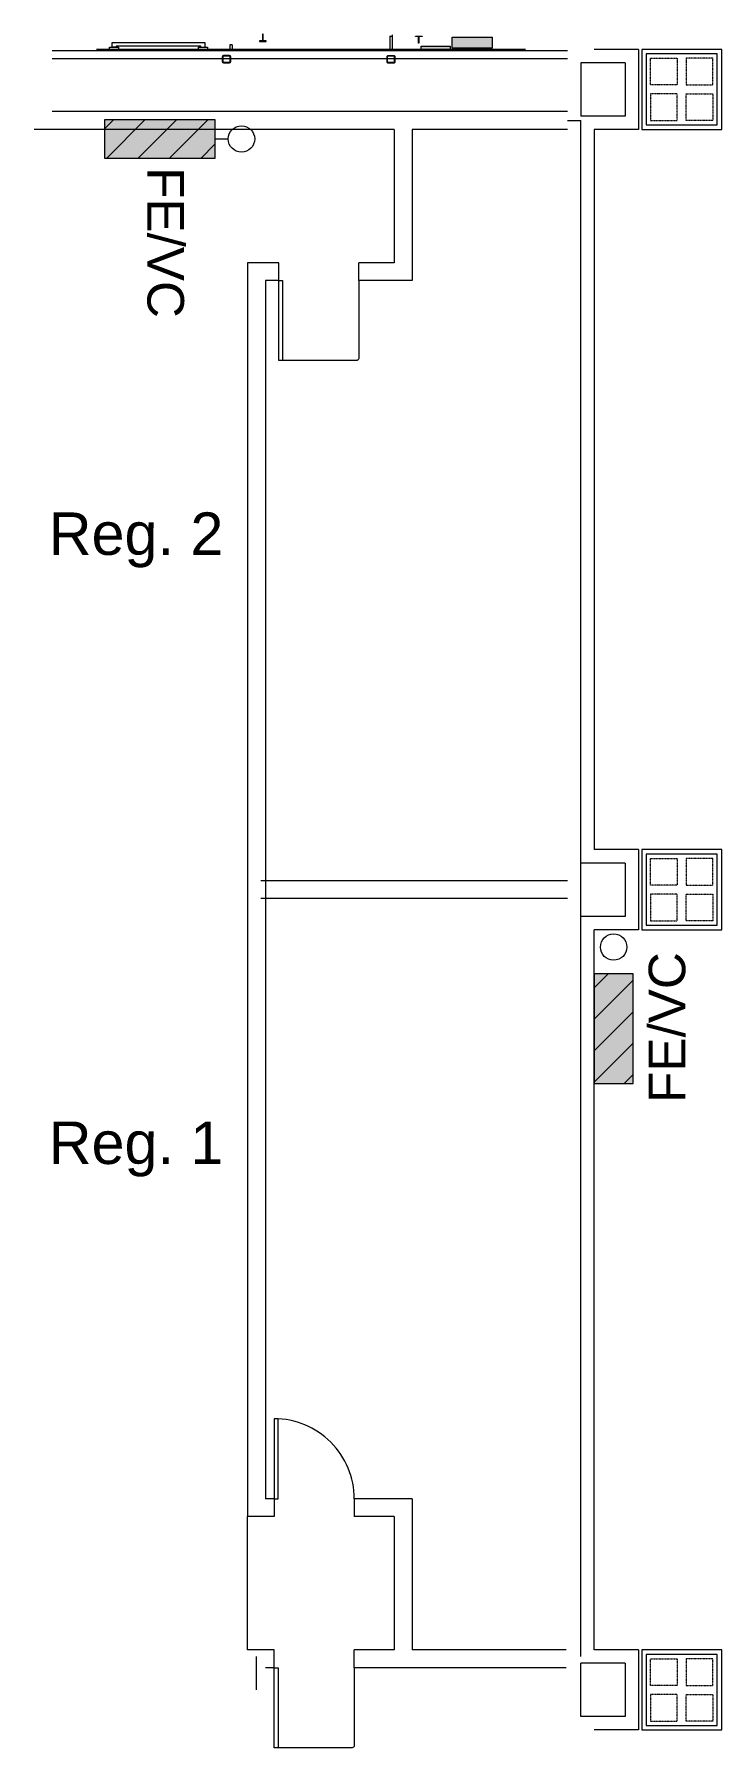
# Model space of a CAD drawing. Header units: inches. Extents: x -169 to 140, y -400 to 371.
import ezdxf

# ---------------------------------------------------------------- set-up
doc = ezdxf.new("R2010")
doc.units = ezdxf.units.IN
doc.header["$LTSCALE"] = 19.2
doc.header["$MEASUREMENT"] = 0
doc.linetypes.add('Dash Style-11', pattern=[0.009766, 0.005875, -0.003891])
doc.layers.get('0').update_dxf_attribs({"lineweight": 15})
for name, color, linetype, lineweight in [('A-DOOR', 2, 'Continuous', 15), ('A-EQPM', 5, 'Continuous', 15), ('A-FLOR-OVHD', 5, 'Continuous', 15), ('A-FLOR-SPCL', 5, 'Continuous', 15), ('A-FLOR-TPTN', 8, 'Continuous', 15), ('A-WALL-FI1H', 25, 'Continuous', 15), ('A-WALL-FI2H', 25, 'Continuous', 15), ('A-WALL-FNSH', 251, 'Continuous', 15), ('A-WALL-FULL', 7, 'Continuous', 15), ('A-WALL-FULL-ACC', 6, 'Continuous', 15), ('A-WALL-FULL-CMU', 4, 'Continuous', 15), ('None', 7, 'Continuous', 5)]:
    doc.layers.add(name, color=color, linetype=linetype, lineweight=lineweight)
doc.styles.add('Arial', font='Arial')

# ---------------------------------------------------------------- blocks, each defined once
blk = doc.blocks.new('Group-1')
at = {"color": 7, "linetype": 'Continuous', "lineweight": 15}
blk.add_lwpolyline([(-25.39, -287.875, 0.4142136), (-61.39, -251.875), (-61.39, -287.875), (-59.64, -287.875), (-59.64, -251.875)], format="xyb", dxfattribs=at)
blk = doc.blocks.new('Group-2-1')
at = {"color": 7, "linetype": 'Continuous', "lineweight": 15}
blk.add_lwpolyline([(-23.39, 260.125), (-23.39, 225.125, -0.4142136), (-24.39, 224.125), (-59.39, 224.125), (-59.39, 260.125), (-57.64, 260.125), (-57.64, 224.125)], format="xyb", dxfattribs=at)
blk = doc.blocks.new('HOOK')
at = {"layer": 'A-FLOR-SPCL', "color": 5, "linetype": 'Continuous', "lineweight": 15}
blk.add_lwpolyline([(1.5, 0), (-1.5, 0), (-1.5, -0.25), (-0.1, -0.25), (-0.1, -3.25), (0.15, -3.25), (0.15, -0.25), (1.25, -0.25), (1.5, -0.25), (1.5, 0)], dxfattribs=at)
blk = doc.blocks.new('GBAR')
at = {"layer": 'A-FLOR-SPCL', "color": 5, "linetype": 'Continuous', "lineweight": 15}
for p, q in [((1, 51.01), (1, 53.01)), ((3, 53.01), (1, 53.01)), ((1.5, 51.01), (1, 51.01)), ((1.5, 13.01), (1.5, 51.01)), ((3, 11.01), (3, 53.01)), ((1, 13.01), (1.5, 13.01)), ((1, 11.01), (3, 11.01))]:
    blk.add_line(p, q, dxfattribs=at)
for points in [[(1, 54.01), (1, 50.01), (0, 50.01), (0, 54.01)], [(1, 14.01), (1, 10.01), (0, 10.01), (0, 14.01)]]:
    blk.add_lwpolyline(points, close=True, dxfattribs=at)
blk = doc.blocks.new('TOILETPAPER')
at = {"layer": 'A-FLOR-SPCL', "color": 5, "linetype": 'Continuous', "lineweight": 15}
for p, q in [((-9, 0), (-9, -5)), ((9, 0), (-9, 0)), ((9, -5), (9, 0)), ((-9, -5), (9, -5))]:
    blk.add_line(p, q, dxfattribs=at)
at = {"layer": 'A-FLOR-SPCL', "color": 5, "linetype": 'Continuous', "lineweight": 5}
blk.add_solid([(9, 0), (9, -5), (-9, 0), (-9, -5)], dxfattribs=at)
blk = doc.blocks.new('FLOORBOX')
at = {"color": 7, "linetype": 'Continuous', "lineweight": 15}
for points in [[(-18, -18), (18, -18), (18, 18), (-18, 18)], [(-16, -16), (16, -16), (16, 16), (-16, 16)]]:
    blk.add_lwpolyline(points, close=True, dxfattribs=at)
at = {"color": 7, "linetype": 'Dash Style-11', "lineweight": 15}
for points in [[(-14, 2), (-2, 2), (-2, 14), (-14, 14)], [(14, 2), (2, 2), (2, 14), (14, 14)], [(-14, -2), (-2, -2), (-2, -14), (-14, -14)], [(14, -2), (2, -2), (2, -14), (14, -14)]]:
    blk.add_lwpolyline(points, close=True, dxfattribs=at)
blk = doc.blocks.new('Group-3-1')
at = {"color": 7, "linetype": 'Continuous', "lineweight": 15}
blk.add_lwpolyline([(-25.39, -363.875), (-25.39, -398.875, -0.4142136), (-26.39, -399.875), (-61.39, -399.875), (-61.39, -363.875), (-59.64, -363.875), (-59.64, -399.875)], format="xyb", dxfattribs=at)
blk = doc.blocks.new('FEVC-0')
at = {"color": 5, "linetype": 'Continuous', "lineweight": 15}
for p, q in [((-24.71, -6.35), (-18.37, 0)), ((-21.73, -17.5), (-4.23, 0)), ((-7.59, -17.5), (9.92, 0)), ((6.56, -17.5), (24.06, 0)), ((20.7, -17.5), (24.71, -13.49))]:
    blk.add_line(p, q, dxfattribs=at)
at = {"color": 3, "linetype": 'Continuous', "lineweight": 15}
blk.add_lwpolyline([(-24.71, 0), (24.71, 0), (24.71, -17.5), (-24.71, -17.5)], close=True, dxfattribs=at)
blk = doc.blocks.new('Group-4-1')
at = {"color": 7, "linetype": 'Continuous', "lineweight": 15}
blk.add_circle((91.36, -39.675), 5.95, dxfattribs=at)
blk = doc.blocks.new('Group-5-1')
at = {"color": 7, "linetype": 'Continuous', "lineweight": 15}
blk.add_circle((-76.14, 323.835), 5.95, dxfattribs=at)

msp = doc.modelspace()

# ---------------------------------------------------------------- hatches: boundary and pattern name
at = {"layer": 'A-FLOR-SPCL', "linetype": 'Continuous', "lineweight": 0}
msp.add_hatch(color=5, dxfattribs=at).paths.add_polyline_path([(4.77, 364.125), (4.77, 365.625), (17.77, 365.625), (17.77, 364.125)])

# ---------------------------------------------------------------- linework, layer by layer
at = {"color": 1, "linetype": 'Continuous', "lineweight": 15}
msp.add_line((-88.14, 323.835), (-82.14, 323.835), dxfattribs=at)
at = {"color": 1, "linetype": 'Continuous', "lineweight": 5}
for points in [[(-137.57, 315.085), (-88.14, 315.085), (-137.57, 332.585), (-88.14, 332.585)], [(82.61, -101.105), (100.11, -101.105), (82.61, -51.675), (100.11, -51.675)]]:
    msp.add_solid(points, dxfattribs=at)
at = {"layer": 'A-FLOR-OVHD', "color": 7, "linetype": 'Continuous', "lineweight": 15}
msp.add_line((-73.39, -355.875), (-73.39, -295.875), dxfattribs=at)
for points in [[(-81.12, 358.485, -0.4142136), (-81.62, 357.985), (-84.12, 357.985, -0.4142136), (-84.62, 358.485), (-84.62, 360.985, -0.4142136), (-84.12, 361.485), (-81.62, 361.485, -0.4142136), (-81.12, 360.985)], [(-81.37, 358.485, -0.4142136), (-81.62, 358.235), (-84.12, 358.235, -0.4142136), (-84.37, 358.485), (-84.37, 360.985, -0.4142136), (-84.12, 361.235), (-81.62, 361.235, -0.4142136), (-81.37, 360.985)], [(-7.12, 358.445, -0.4142136), (-7.62, 357.945), (-10.12, 357.945, -0.4142136), (-10.62, 358.445), (-10.62, 360.945, -0.4142136), (-10.12, 361.445), (-7.62, 361.445, -0.4142136), (-7.12, 360.945)], [(-7.37, 358.445, -0.4142136), (-7.62, 358.195), (-10.12, 358.195, -0.4142136), (-10.37, 358.445), (-10.37, 360.945, -0.4142136), (-10.12, 361.195), (-7.62, 361.195, -0.4142136), (-7.37, 360.945)]]:
    msp.add_lwpolyline(points, format="xyb", close=True, dxfattribs=at)
at = {"layer": 'A-FLOR-SPCL', "color": 7, "linetype": 'Continuous', "lineweight": 5}
msp.add_lwpolyline([(4.77, 364.125), (4.77, 365.625), (17.77, 365.625), (17.77, 364.125)], close=True, dxfattribs=at)
at = {"layer": 'A-FLOR-TPTN', "color": 7, "linetype": 'Continuous', "lineweight": 15}
for p, q in [((-9.39, 370.125), (-8.39, 370.125)), ((-9.39, 370.125), (-9.39, 364.125)), ((-8.39, 370.705), (-8.39, 364.125)), ((-80.39, 366.125), (-81.39, 366.125)), ((-81.39, 366.125), (-81.39, 364.125)), ((-80.39, 366.125), (-80.39, 364.125))]:
    msp.add_line(p, q, dxfattribs=at)
at = {"layer": 'A-WALL-FI1H', "color": 7, "linetype": 'Continuous', "lineweight": 5}
for points in [[(70.61, 332.125), (76.61, 332.125)], [(-69.39, -373.875), (-69.39, -358.875)]]:
    msp.add_lwpolyline(points, dxfattribs=at)
at = {"layer": 'A-WALL-FI2H', "color": 7, "linetype": 'Continuous', "lineweight": 5}
msp.add_lwpolyline([(76.61, -358.875), (76.61, -134.125), (76.61, -134.125), (76.61, 105.875), (76.61, 105.875)], dxfattribs=at)
at = {"layer": 'A-WALL-FNSH', "color": 7, "linetype": 'Continuous', "lineweight": 15}
msp.add_line((51.61, 364.125), (-141.39, 364.125), dxfattribs=at)
at = {"layer": 'A-WALL-FULL', "color": 7, "linetype": 'Continuous', "lineweight": 15}
for p, q in [((70.61, 363.505), (-161.39, 363.505)), ((70.61, 359.875), (-161.39, 359.875)), ((70.61, -9.875), (-67.39, -9.875)), ((70.61, -17.875), (-67.39, -17.875))]:
    msp.add_line(p, q, dxfattribs=at)
at = {"layer": 'A-WALL-FULL-ACC', "color": 7, "linetype": 'Continuous', "lineweight": 15}
for p, q in [((70.61, 336.125), (-161.39, 336.125)), ((-7.39, 328.125), (-169.39, 328.125)), ((-7.39, 328.125), (-7.39, 268.125)), ((0.61, 328.125), (0.61, 260.125)), ((70.61, 328.125), (0.61, 328.125)), ((-73.39, 268.125), (-73.39, -295.875)), ((-59.39, 268.125), (-73.39, 268.125)), ((-59.39, 260.125), (-59.39, 268.125)), ((-59.39, 260.125), (-59.39, 268.125)), ((-7.39, 268.125), (-23.39, 268.125)), ((-23.39, 260.125), (-23.39, 268.125)), ((-23.39, 260.125), (-23.39, 268.125)), ((-65.39, 260.125), (-65.39, -287.875)), ((-59.39, 260.125), (-65.39, 260.125)), ((0.61, 260.125), (-23.39, 260.125)), ((-61.39, -287.875), (-65.39, -287.875)), ((-61.39, -287.875), (-61.39, -295.875)), ((-61.39, -287.875), (-61.39, -295.875)), ((-25.39, -287.875), (-25.39, -295.875)), ((-25.39, -287.875), (-25.39, -295.875)), ((0.61, -287.875), (-25.39, -287.875)), ((0.61, -287.875), (0.61, -355.875)), ((-61.39, -295.875), (-73.39, -295.875)), ((-7.39, -295.875), (-25.39, -295.875)), ((-7.39, -295.875), (-7.39, -355.875)), ((-61.39, -355.875), (-73.39, -355.875)), ((-61.39, -363.875), (-61.39, -355.875)), ((-61.39, -363.875), (-61.39, -355.875)), ((-7.39, -355.875), (-25.39, -355.875)), ((-25.39, -363.875), (-25.39, -355.875)), ((-25.39, -363.875), (-25.39, -355.875)), ((69.96, -355.875), (0.61, -355.875)), ((-61.39, -363.875), (-65.39, -363.875)), ((69.96, -363.875), (-25.39, -363.875))]:
    msp.add_line(p, q, dxfattribs=at)
at = {"layer": 'A-WALL-FULL-CMU', "color": 7, "linetype": 'Continuous', "lineweight": 15}
for p, q in [((102.61, 364.125), (82.61, 364.125)), ((102.61, 364.125), (102.61, 328.125)), ((96.61, 358.125), (76.61, 358.125)), ((76.61, 358.125), (76.61, 334.125)), ((96.61, 358.125), (96.61, 334.125)), ((96.61, 334.125), (76.61, 334.125)), ((102.61, 328.125), (82.61, 328.125)), ((82.61, 328.125), (82.61, 4.125)), ((102.61, 4.125), (82.61, 4.125)), ((102.61, 4.125), (102.61, -31.875)), ((96.61, -1.875), (76.61, -1.875)), ((96.61, -1.875), (96.61, -25.875)), ((96.61, -25.875), (76.61, -25.875)), ((102.61, -31.875), (82.61, -31.875)), ((82.61, -355.875), (82.61, -31.875)), ((96.61, -361.875), (76.61, -361.875)), ((76.61, -385.875), (76.61, -361.875)), ((102.61, -355.875), (82.61, -355.875)), ((96.61, -361.875), (96.61, -385.875)), ((102.61, -355.875), (102.61, -391.875)), ((96.61, -385.875), (76.61, -385.875)), ((102.61, -391.875), (82.61, -391.875))]:
    msp.add_line(p, q, dxfattribs=at)
at = {"layer": 'None', "color": 7, "linetype": 'Continuous', "lineweight": 5}
msp.add_line((76.61, 105.875), (76.61, 332.125), dxfattribs=at)

# ---------------------------------------------------------------- block references
at = {"color": 7, "rotation": 180}
msp.add_blockref('FEVC-0', (-112.86, 315.085), dxfattribs=at)
at = {"color": 7}
for name in ['Group-5-1', 'Group-4-1']:
    msp.add_blockref(name, (0, 0), dxfattribs=at)
at = {"color": 255, "xscale": -1, "rotation": 90}
msp.add_blockref('FEVC-0', (82.61, -76.385), dxfattribs=at)
at = {"layer": 'A-DOOR', "color": 7}
for name in ['Group-2-1', 'Group-1', 'Group-3-1']:
    msp.add_blockref(name, (0, 0), dxfattribs=at)
at = {"layer": 'A-EQPM', "color": 7, "rotation": 90}
for p in [(122, 346.125), (122, -13.875), (122, -373.875)]:
    msp.add_blockref('FLOORBOX', p, dxfattribs=at)
at = {"layer": 'A-FLOR-SPCL', "color": 7, "rotation": 180}
msp.add_blockref('HOOK', (-66.49, 367.685), dxfattribs=at)
at = {"layer": 'A-FLOR-SPCL', "color": 7, "xscale": -1}
for name, p in [('HOOK', (3.61, 370.125)), ('TOILETPAPER', (27.7, 369.705))]:
    msp.add_blockref(name, p, dxfattribs=at)
at = {"layer": 'A-WALL-FULL', "color": 7, "rotation": 90}
msp.add_blockref('GBAR', (-81.48, 364.125), dxfattribs=at)

# ---------------------------------------------------------------- texts
at = {"color": 1, "char_height": 16.4714, "attachment_point": 1, "line_spacing_factor": 0.96736, "style": 'Arial'}
for insert, rotation in [((-102.009, 311.095), 270), ((107.129, -109.755), 90)]:
    msp.add_mtext('FE/VC', dxfattribs=dict(at, insert=insert, rotation=rotation))
at = {"layer": 'None', "color": 7, "char_height": 19.0972, "attachment_point": 1, "line_spacing_factor": 0.96736, "style": 'Arial'}
for s, insert in [('Reg. 2', (-162.867, 155.831)), ('Reg. 1', (-162.867, -118.169))]:
    msp.add_mtext(s, dxfattribs=dict(at, insert=insert))

doc.saveas('drawing.dxf')
